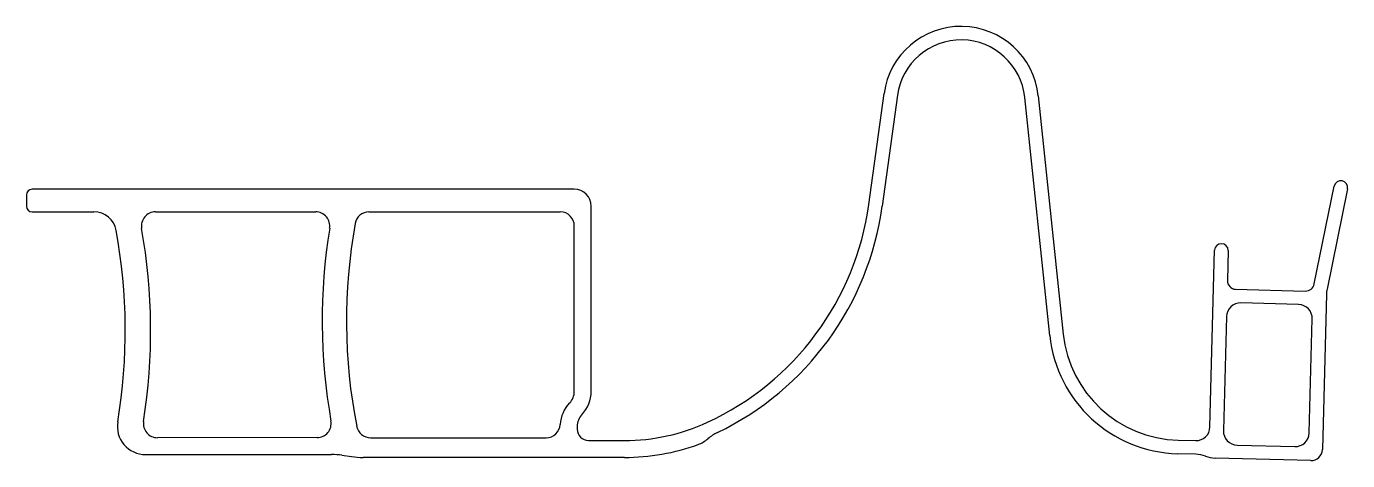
# Model space of a CAD drawing. Header units: metres. Extents: x -15 to 219, y -1 to 76.
import ezdxf

# ---------------------------------------------------------------- set-up
doc = ezdxf.new("R2010")
doc.units = ezdxf.units.M

msp = doc.modelspace()

# ---------------------------------------------------------------- linework, layer by layer
for p, q in [((134.14, 44.33), (136.83, 63.97)), ((139.21, 63.65), (136.52, 44.01)), ((136.83, 63.97), (136.83, 63.97)), ((139.21, 63.65), (139.21, 63.65)), ((166.17, 21.11), (161.74, 63.29)), ((161.74, 63.29), (161.74, 63.29)), ((164.13, 63.54), (168.56, 21.36)), ((164.13, 63.54), (164.13, 63.54)), ((82, 47), (-14, 47)), ((213, 30.26), (216.52, 47.56)), ((218.88, 47.08), (215.26, 29.31)), ((216.52, 47.56), (216.52, 47.56)), ((218.88, 47.08), (218.88, 47.08)), ((-15, 46), (-15, 44)), ((-14, 43), (-3.05, 43)), ((7.86, 43), (36.21, 43)), ((7.86, 43), (7.86, 43)), ((36.21, 43), (36.21, 43)), ((45.65, 43), (79.5, 43)), ((85, 11.22), (85, 44)), ((134.14, 44.33), (134.14, 44.33)), ((136.52, 44.01), (136.52, 44.01)), ((5.4, 40.06), (5.4, 40.06)), ((38.68, 40.1), (38.68, 40.1)), ((43.19, 40.94), (43.19, 40.94)), ((82, 11.22), (82, 40.5)), ((0.88, 39.72), (0.88, 39.72)), ((194.54, 4.91), (195.36, 36.2)), ((195.36, 36.2), (195.36, 36.2)), ((197.76, 36.14), (197.62, 30.84)), ((197.76, 36.14), (197.76, 36.14)), ((197.62, 30.84), (197.62, 30.84)), ((199.08, 29.3), (211.4, 28.98)), ((199.08, 29.3), (199.08, 29.3)), ((211.4, 28.98), (211.4, 28.98)), ((213, 30.26), (213, 30.26)), ((215.16, 28.44), (214.44, 0.89)), ((215.16, 28.44), (215.16, 28.44)), ((215.26, 29.31), (215.26, 29.31)), ((210.21, 26.61), (200.02, 26.88)), ((200.02, 26.88), (200.02, 26.88)), ((210.21, 26.61), (210.21, 26.61)), ((197.45, 24.44), (196.92, 4.25)), ((197.45, 24.44), (197.45, 24.44)), ((212.12, 3.85), (212.65, 24.05)), ((212.65, 24.05), (212.65, 24.05)), ((166.17, 21.11), (166.17, 21.11)), ((168.56, 21.36), (168.56, 21.36)), ((85, 11.22), (85, 11.22)), ((81.17, 9.15), (81.17, 9.15)), ((83.33, 7.07), (83.33, 7.07)), ((1.16, 5.83), (1.16, 5.83)), ((5.73, 5.89), (5.73, 5.89)), ((38.92, 5.94), (38.92, 5.94)), ((43.46, 5.02), (43.46, 5.02)), ((79.51, 5.35), (79.51, 5.35)), ((82.5, 5), (82.5, 4.5)), ((82.5, 5), (82.5, 5)), ((105.57, 5.72), (105.57, 5.72)), ((194.54, 4.91), (194.54, 4.91)), ((36.46, 3.01), (8.2, 3)), ((8.2, 3), (8.2, 3)), ((36.46, 3.01), (36.46, 3.01)), ((45.92, 3), (77.02, 3)), ((82.5, 4.5), (82.5, 4.5)), ((84.5, 2.5), (90.89, 2.5)), ((90.89, 2.5), (90.89, 2.5)), ((105.65, 2.81), (105.65, 2.81)), ((107.35, 3.91), (107.35, 3.91)), ((188.9, 2.56), (191.97, 2.48)), ((188.9, 2.56), (188.9, 2.56)), ((191.97, 2.48), (191.97, 2.48)), ((196.92, 4.25), (196.92, 4.25)), ((212.12, 3.85), (212.12, 3.85)), ((6.09, 0.01), (39, 0.01)), ((6.09, 0.01), (6.09, 0.01)), ((39, 0.01), (39, 0.01)), ((103.92, 1.8), (103.92, 1.8)), ((192.04, 0.08), (188.84, 0.16)), ((188.84, 0.16), (188.84, 0.16)), ((192.04, 0.08), (192.04, 0.08)), ((199.36, 1.69), (209.55, 1.42)), ((199.36, 1.69), (199.36, 1.69)), ((209.55, 1.42), (209.55, 1.42)), ((214.44, 0.89), (214.44, 0.89)), ((40.87, -0.12), (42.53, -0.35)), ((40.87, -0.12), (40.87, -0.12)), ((42.53, -0.35), (42.53, -0.35)), ((90.9, -0.5), (44.63, -0.5)), ((44.63, -0.5), (44.63, -0.5)), ((90.9, -0.5), (90.9, -0.5)), ((193.73, -0.27), (193.73, -0.27)), ((212.39, -1.06), (195.43, -0.61)), ((195.43, -0.61), (195.43, -0.61)), ((212.39, -1.06), (212.39, -1.06))]:
    msp.add_line(p, q)
for centre, radius, start, end in [((150.46, 62.11), 13.75, 5.9947, 172.1981), ((150.46, 62.11), 11.35, 5.9947, 172.1981), ((-14, 46), 1, 90, 180), ((82, 44), 3, 0, 90), ((217.7, 47.32), 1.2, 348.5, 168.5), ((-14, 44), 1, 180, 270), ((-3.05, 39), 4, 10.4203, 90), ((7.86, 40.5), 2.5, 89.9998, 190.1468), ((36.21, 40.5), 2.5, 350.7317, 89.9998), ((45.65, 40.5), 2.5, 90, 169.804), ((79.5, 40.5), 2.5, 360, 90), ((84.6, 51.12), 50, 294.7849, 352.1981), ((84.6, 51.12), 52.4, 295.7302, 352.1981), ((-95.53, 22), 102.53, 350.964, 10.1468), ((139.1, 23.71), 101.74, 170.7317, 190.0562), ((139.1, 23.71), 97.44, 169.8143, 191.0585), ((-95.53, 22), 98.03, 350.5102, 10.418), ((196.56, 36.17), 1.2, 358.5, 178.5), ((199.12, 30.8), 1.5, 178.5, 268.5), ((211.44, 30.58), 1.6, 268.5, 348.5), ((220.16, 28.31), 5, 168.5, 178.5), ((199.95, 24.38), 2.5, 88.5, 178.5), ((210.15, 24.11), 2.5, 358.5, 88.5), ((189.45, 23.55), 23.4, 185.9947, 268.5068), ((189.45, 23.55), 21, 185.9947, 268.5076), ((79, 11.22), 3, 316.2383, 0), ((79, 11.22), 6, 316.2383, 0), ((85.49, 5.01), 5.99, 136.2136, 176.685), ((85.5, 5), 3, 136.2383, 179.9998), ((6.09, 5.01), 5, 170.5047, 270), ((8.2, 5.5), 2.5, 170.964, 270.0167), ((36.45, 5.51), 2.5, 270.0167, 10.0562), ((45.92, 5.5), 2.5, 191.0688, 270), ((77.02, 5.5), 2.5, 270, 356.6277), ((90.89, 37.5), 35, 270, 294.7849), ((192.04, 4.98), 2.5, 268.5, 358.5), ((84.5, 4.5), 2, 180.1427, 270), ((101.97, 7.16), 5.7, 290.0534, 310.2831), ((110.83, -3.29), 8, 115.7302, 130.2831), ((199.42, 4.19), 2.5, 178.5, 268.5), ((209.62, 3.92), 2.5, 268.5, 358.5), ((39.19, -10.61), 10.62, 80.92, 91.0341), ((90.89, 37.5), 38, 270.0055, 290.0534), ((191.91, -4.92), 5, 68.5516, 88.5), ((212.44, 0.94), 2, 268.5, 358.5), ((44.63, 14.7), 15.2, 262.0698, 270), ((195.56, 4.39), 5, 248.5516, 268.5)]:
    msp.add_arc(centre, radius, start, end)

doc.saveas('drawing.dxf')
